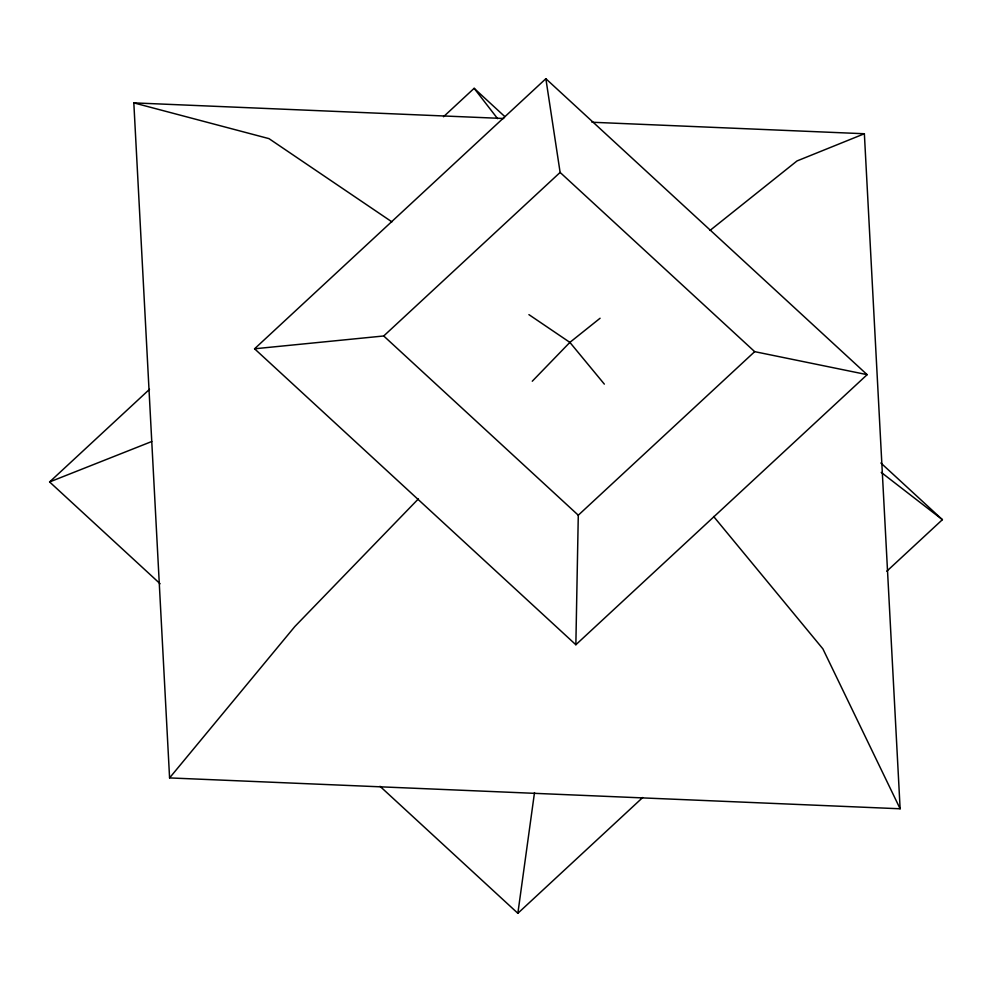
<?xml version="1.0" encoding="UTF-8"?>
<svg xmlns="http://www.w3.org/2000/svg" width="992" height="992" viewBox="0 0 992 992"><rect width="100%" height="100%" fill="white"/><g stroke="black" fill="none" stroke-linecap="round" stroke-linejoin="round"><path stroke-width="1.49" d="M575.856 644.738L578.286 515.208L754.689 351.652L867.144 374.666L575.856 644.738L254.572 348.787L545.86 78.715L867.144 374.666M379.998 786.296L517.861 913.285L534.502 792.608M591.951 122.239L864.367 133.746L900.128 808.778L169.582 777.914L294.835 626.535L418.388 498.889M532.27 381.226L569.879 342.376L600.086 318.246M160.109 583.742L49.6 481.951L149.494 389.335M443.498 116.746L474.139 88.325L504.903 116.672M254.572 348.787L383.718 335.978L560.12 172.434L545.86 78.715M517.861 913.285L642.717 797.518M886.774 571.231L942.4 519.672L880.871 462.991M710.024 230.417L797.022 160.94L864.367 133.746M49.6 481.951L151.764 441.514M169.582 777.914L133.821 102.883L503.738 118.507M133.821 102.883L268.981 138.632L391.902 221.861M528.91 314.625L569.879 342.376L604.339 384.115M881.231 472.39L942.4 519.672M560.12 172.434L754.689 351.652M383.718 335.978L578.286 515.208M713.608 516.472L822.876 648.842L900.128 808.778M474.139 88.325L497.624 118.668"/></g></svg>
